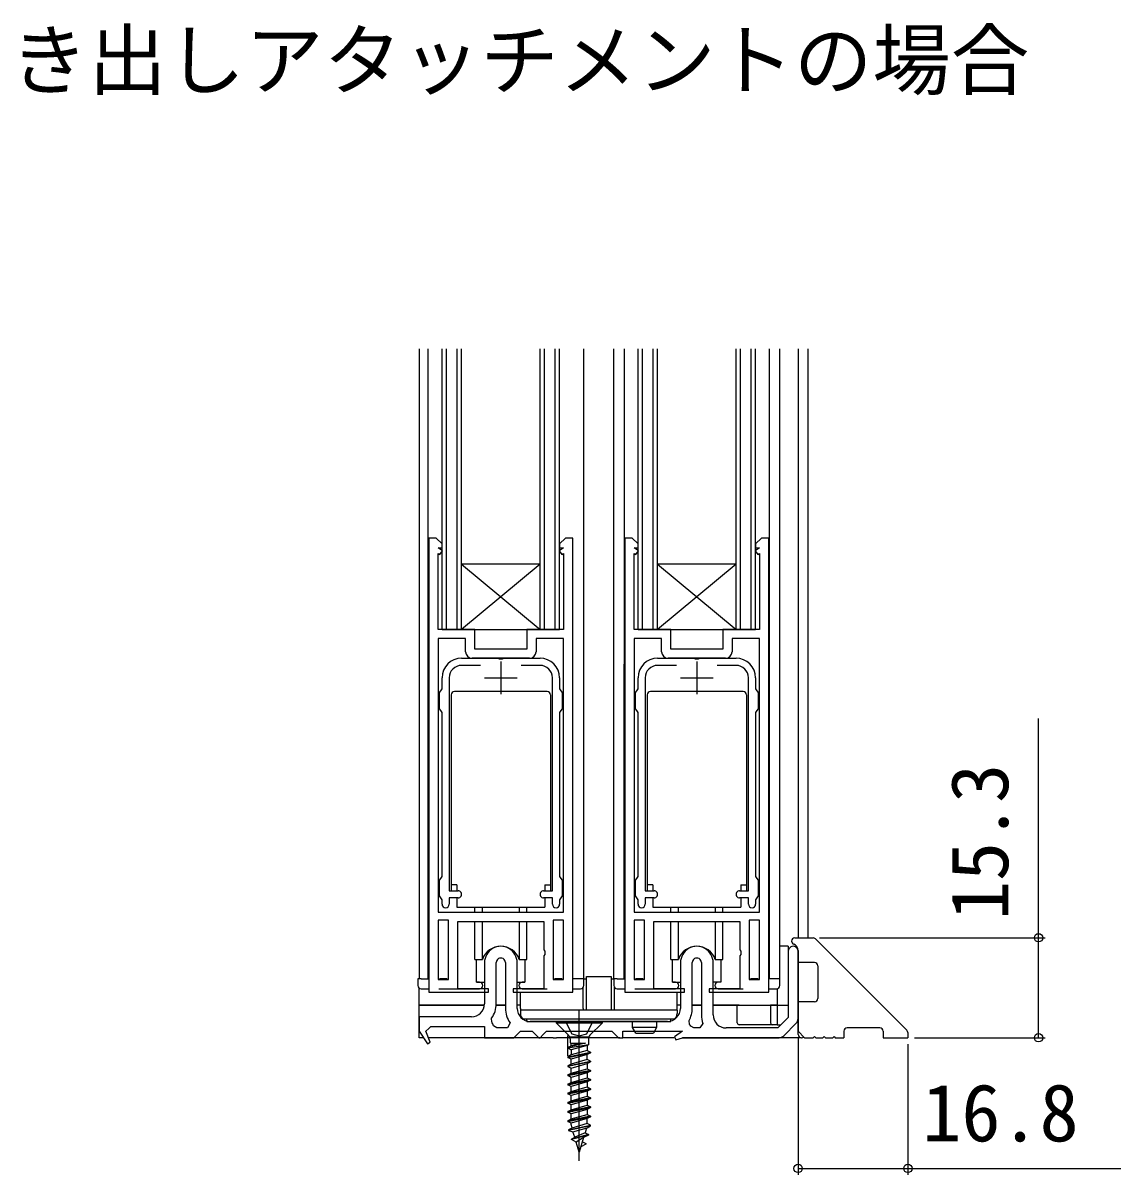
# Model space of a CAD drawing. Units: millimetres, scale not verified. Extents: x -525 to 525, y -780 to 776.
# Drawn here: x 80.4 to 248.4, y -283.7 to -107.4 of the extents above; entities that cross this region are included whole.
import ezdxf
from ezdxf.enums import TextEntityAlignment as Align

# ---------------------------------------------------------------- set-up
doc = ezdxf.new("R2010")
doc.units = ezdxf.units.MM
doc.header["$LTSCALE"] = 4
for name, color, linetype in [('0-1_USER1', 3, 'Continuous'), ('0-2_YKK_11', 7, 'Continuous'), ('0-4_YKK_12', 2, 'Continuous'), ('0-5_YKK_13', 4, 'Continuous'), ('0-7_YKK_D', 6, 'Continuous')]:
    doc.layers.add(name, color=color, linetype=linetype)
doc.styles.add('ＭＳ ゴシック', font='')
doc.styles.get('ＭＳ ゴシック').set_extended_font_data('MS Gothic')

msp = doc.modelspace()

# ---------------------------------------------------------------- linework, layer by layer
at = {"layer": '0-2_YKK_11'}
for p, q in [((150.387, -205.706), (147.5, -205.706)), ((157.9, -204.606), (149.1, -204.606)), ((153.5, -205.106), (153.5, -210.106)), ((159.5, -205.706), (156.613, -205.706)), ((180.387, -205.706), (177.5, -205.706)), ((187.9, -204.606), (179.1, -204.606)), ((183.5, -205.106), (183.5, -210.106)), ((189.5, -205.706), (186.613, -205.706)), ((151, -207.606), (156, -207.606)), ((181, -207.606), (186, -207.606)), ((199, -259.792), (199, -249.456)), ((151, -251.206), (151, -257.506)), ((152.8, -257.506), (152.8, -251.206)), ((154.2, -251.206), (154.2, -258.206)), ((156, -258.206), (156, -251.206)), ((181, -251.206), (181, -258.206)), ((182.8, -258.206), (182.8, -251.206)), ((184.2, -251.206), (184.2, -259.206)), ((186, -259.206), (186, -251.206)), ((152.099, -260.305), (152.092, -259.714)), ((179, -260.206), (158, -260.206)), ((182.383, -260.668), (182.308, -260.076)), ((196.793, -262.413), (198.707, -260.499))]:
    msp.add_line(p, q, dxfattribs=at)
for points in [[(142.5, -186.206), (142.5, -255.706), (143.5, -255.706), (151.6, -255.706), (151.6, -255.206), (146.9, -255.206), (146.9, -244.906), (160.1, -244.906), (160.1, -249.248), (160.22, -249.431), (160.22, -249.981), (160.1, -250.164), (160.1, -255.206), (155.4, -255.206), (155.4, -255.706), (163.5, -255.706), (164.5, -255.706), (164.5, -186.206), (163.4, -186.206), (162.5, -187.106), (162.5, -187.706), (163.1, -187.706), (162.447, -188.171), (162.853, -188.741), (163.1, -188.565), (163.1, -200.206), (157.5, -200.206), (157.5, -203.206), (149.5, -203.206), (149.5, -200.206), (143.9, -200.206), (143.9, -188.565), (144.147, -188.741), (144.553, -188.171), (143.9, -187.706), (144.5, -187.706), (144.5, -187.106), (143.6, -186.206)], [(172.5, -186.206), (172.5, -255.706), (173.5, -255.706), (181.6, -255.706), (181.6, -255.206), (176.9, -255.206), (176.9, -244.906), (190.1, -244.906), (190.1, -249.248), (190.22, -249.431), (190.22, -249.981), (190.1, -250.164), (190.1, -255.206), (185.4, -255.206), (185.4, -255.706), (193.5, -255.706), (194.5, -255.706), (194.5, -186.206), (193.4, -186.206), (192.5, -187.106), (192.5, -187.706), (193.1, -187.706), (192.447, -188.171), (192.853, -188.741), (193.1, -188.565), (193.1, -200.206), (187.5, -200.206), (187.5, -203.206), (179.5, -203.206), (179.5, -200.206), (173.9, -200.206), (173.9, -188.565), (174.147, -188.741), (174.553, -188.171), (173.9, -187.706), (174.5, -187.706), (174.5, -187.106), (173.6, -186.206)], [(143.9, -244.706), (143.9, -253.806), (145.5, -253.806), (145.5, -244.706)], [(163.1, -253.806), (163.1, -244.706), (161.5, -244.706), (161.5, -253.806)], [(173.9, -244.706), (173.9, -253.806), (175.5, -253.806), (175.5, -244.706)], [(193.1, -253.806), (193.1, -244.706), (191.5, -244.706), (191.5, -253.806)]]:
    msp.add_lwpolyline(points, close=True, dxfattribs=at)
for points in [[(143.9, -201.606), (143.9, -243.506), (163.1, -243.506), (163.1, -201.606), (158.9, -201.606), (158.9, -203.606)], [(148.1, -203.606), (148.1, -201.606), (143.9, -201.606)], [(173.9, -201.606), (173.9, -243.506), (193.1, -243.506), (193.1, -201.606), (188.9, -201.606), (188.9, -203.606)], [(178.1, -203.606), (178.1, -201.606), (173.9, -201.606)], [(147.5, -204.606), (153.042, -204.606), (153.225, -204.726), (153.775, -204.726), (153.958, -204.606), (159.5, -204.606)], [(177.5, -204.606), (183.042, -204.606), (183.225, -204.726), (183.775, -204.726), (183.958, -204.606), (189.5, -204.606)], [(144.5, -242.256), (144.5, -241.572), (144.3, -241.289), (144.1, -241.006), (144.1, -238.606), (144.3, -238.323), (144.5, -238.04), (144.5, -212.906), (144.3, -212.623), (144.1, -212.34), (144.1, -209.872), (144.3, -209.589), (144.5, -209.306), (144.5, -207.606)], [(145.6, -207.606), (145.6, -240.206), (146.95, -240.206)], [(160.05, -240.206), (161.4, -240.206), (161.4, -207.606)], [(162.5, -207.606), (162.5, -209.306), (162.7, -209.589), (162.9, -209.872), (162.9, -212.34), (162.7, -212.623), (162.5, -212.906), (162.5, -238.04), (162.7, -238.323), (162.9, -238.606), (162.9, -241.006), (162.7, -241.289), (162.5, -241.572), (162.5, -242.256)], [(174.5, -242.256), (174.5, -241.572), (174.3, -241.289), (174.1, -241.006), (174.1, -238.606), (174.3, -238.323), (174.5, -238.04), (174.5, -212.906), (174.3, -212.623), (174.1, -212.34), (174.1, -209.872), (174.3, -209.589), (174.5, -209.306), (174.5, -207.606)], [(175.6, -207.606), (175.6, -240.206), (176.95, -240.206)], [(190.05, -240.206), (191.4, -240.206), (191.4, -207.606)], [(192.5, -207.606), (192.5, -209.306), (192.7, -209.589), (192.9, -209.872), (192.9, -212.34), (192.7, -212.623), (192.5, -212.906), (192.5, -238.04), (192.7, -238.323), (192.9, -238.606), (192.9, -241.006), (192.7, -241.289), (192.5, -241.572), (192.5, -242.256)], [(146.95, -241.306), (145.6, -241.306), (145.6, -242.256)], [(161.4, -242.256), (161.4, -241.306), (160.05, -241.306)], [(176.95, -241.306), (175.6, -241.306), (175.6, -242.256)], [(191.4, -242.256), (191.4, -241.306), (190.05, -241.306)], [(197.5, -249.456), (197.5, -259.585), (195.879, -261.206), (188, -261.206)], [(149, -259.506), (141, -259.506), (141, -261.706), (142.254, -263.613), (142.69, -263.383), (142, -261.706), (142.006, -261.706), (142.502, -261.269), (142.8, -261.006), (151, -261.006), (151, -262.706), (155.5, -262.706), (156, -262.206), (156.5, -261.706), (158.3, -261.706), (158.8, -262.206), (159.3, -262.706), (159.5, -262.706), (160, -262.206), (160.5, -261.706), (170.5, -261.706), (171, -262.206), (171.5, -262.706), (172.2, -262.706), (172.2, -261.706), (181.3, -261.706), (180.073, -262.575), (180.282, -263.007), (181.3, -262.706), (196.086, -262.706)], [(154.908, -260.415), (154.501, -261.206), (152.869, -261.206), (152.395, -260.866)], [(184.439, -260.532), (183.97, -261.206), (183.032, -261.206), (182.599, -260.956)]]:
    msp.add_lwpolyline(points, dxfattribs=at)
for centre, radius, start, end in [((149.1, -203.606), 1, 180.00001, 269.99999), ((157.9, -203.606), 1, 270.00001, 359.99999), ((179.1, -203.606), 1, 180.00001, 269.99999), ((187.9, -203.606), 1, 270.00001, 359.99999), ((147.5, -207.606), 3, 90.00001, 179.99999), ((147.5, -207.606), 1.9, 90.00001, 179.99999), ((159.5, -207.606), 3, 0.00001, 89.99999), ((159.5, -207.606), 1.9, 0.00001, 89.99999), ((177.5, -207.606), 3, 90.00001, 179.99999), ((177.5, -207.606), 1.9, 90.00001, 179.99999), ((189.5, -207.606), 3, 0.00001, 89.99999), ((189.5, -207.606), 1.9, 0.00001, 89.99999), ((146.95, -240.756), 0.55, 269.99999, 90.00001), ((160.05, -240.756), 0.55, 89.99999, 270.00001), ((176.95, -240.756), 0.55, 269.99999, 90.00001), ((190.05, -240.756), 0.55, 89.99999, 270.00001), ((145.05, -242.256), 0.55, 180.00001, 269.99999), ((145.05, -242.256), 0.55, 270.00001, 359.99999), ((161.95, -242.256), 0.55, 180.00001, 269.99999), ((161.95, -242.256), 0.55, 270.00001, 359.99999), ((175.05, -242.256), 0.55, 180.00001, 269.99999), ((175.05, -242.256), 0.55, 270.00001, 359.99999), ((191.95, -242.256), 0.55, 180.00001, 269.99999), ((191.95, -242.256), 0.55, 270.00001, 359.99999), ((153.5, -251.206), 2.5, 359.99999, 180.00001), ((183.5, -251.206), 2.5, 359.99999, 180.00001), ((198.25, -249.456), 0.75, 359.99999, 180.00001), ((153.5, -251.206), 0.7, 359.99999, 180.00001), ((183.5, -251.206), 0.7, 359.99999, 180.00001), ((149, -257.506), 2, 270.00001, 359.99999), ((149, -257.506), 3.8, 324.46721, 359.99999), ((158, -258.206), 3.8, 179.99998, 215.54875), ((158, -258.206), 2, 180.00001, 269.99999), ((179, -258.206), 2, 270.00001, 359.99999), ((179, -258.206), 3.8, 330.5264, 359.99998), ((188, -259.206), 3.8, 179.99999, 200.4162), ((188, -259.206), 2, 180.00001, 269.99999), ((150.5, -261.506), 2, 18.66298, 36.89788), ((181.3, -261.706), 1.5, 30.00006, 43.80072), ((198, -259.792), 1, 315.00003, 0.00002), ((196.086, -261.706), 1, 269.99998, 314.99997)]:
    msp.add_arc(centre, radius, start, end, dxfattribs=at)
at = {"layer": '0-4_YKK_12'}
for p, q in [((141, -157.235), (141, -253.706)), ((142.4, -253.706), (142.4, -157.235)), ((144.5, -200.206), (144.5, -157.23)), ((145.2, -200.206), (145.2, -157.23)), ((146.8, -200.206), (146.8, -157.23)), ((147.5, -200.206), (147.5, -157.23)), ((159.5, -200.206), (159.5, -157.23)), ((160.2, -200.206), (160.2, -157.23)), ((161.8, -200.206), (161.8, -157.23)), ((162.5, -200.206), (162.5, -157.23)), ((166.2, -253.706), (166.2, -157.235)), ((170.799, -253.706), (170.799, -157.235)), ((172.385, -253.706), (172.422, -157.235)), ((174.5, -200.206), (174.5, -157.23)), ((175.2, -200.206), (175.2, -157.23)), ((176.8, -200.206), (176.8, -157.23)), ((177.5, -200.206), (177.5, -157.23)), ((189.5, -200.206), (189.5, -157.23)), ((190.2, -200.206), (190.2, -157.23)), ((191.8, -200.206), (191.8, -157.23)), ((192.5, -200.206), (192.5, -157.23)), ((194.626, -253.706), (194.626, -157.235)), ((196.199, -253.706), (196.199, -157.235)), ((199, -157.235), (199, -247.411)), ((200.5, -157.235), (200.5, -247.411)), ((159.5, -190.206), (147.5, -200.206)), ((189.5, -190.206), (177.5, -200.206)), ((144.5, -200.206), (162.5, -200.206)), ((174.5, -200.206), (192.5, -200.206)), ((199, -249.325), (199, -257.706)), ((166.2, -253.706), (166.6, -253.706)), ((170.4, -253.706), (170.8, -253.706)), ((141, -257.706), (141, -255.106)), ((149.8, -254.206), (151, -254.206)), ((156, -254.206), (157.2, -254.206)), ((179.8, -254.206), (181, -254.206)), ((187.2, -254.206), (186, -254.206)), ((141, -257.706), (151, -257.706)), ((152.8, -257.706), (154.2, -257.706)), ((182.8, -257.706), (184.2, -257.706)), ((186, -257.706), (197.5, -257.706))]:
    msp.add_line(p, q, dxfattribs=at)
for points in [[(159.5, -190.206), (147.5, -190.206), (159.5, -200.206)], [(189.5, -190.206), (177.5, -190.206), (189.5, -200.206)]]:
    msp.add_lwpolyline(points, dxfattribs=at)
at = {"layer": '0-5_YKK_13'}
for p, q in [((160.6, -209.706), (146.4, -209.706)), ((190.6, -209.706), (176.4, -209.706)), ((145.9, -210.206), (145.9, -240.206)), ((161.1, -210.206), (161.1, -240.206)), ((175.9, -210.206), (175.9, -240.206)), ((191.1, -210.206), (191.1, -240.206)), ((146.75, -239.306), (145.9, -239.306)), ((146.75, -239.306), (146.75, -240.206)), ((160.25, -239.306), (161.1, -239.306)), ((160.25, -239.306), (160.25, -240.206)), ((176.75, -239.306), (175.9, -239.306)), ((176.75, -239.306), (176.75, -240.206)), ((190.25, -239.306), (191.1, -239.306)), ((190.25, -239.306), (190.25, -240.206)), ((160.25, -241.306), (160.25, -242.706)), ((190.25, -241.306), (190.25, -242.706)), ((149.5, -243.506), (149.5, -242.706)), ((150.672, -243.506), (150.672, -242.706)), ((156.328, -242.706), (156.328, -243.506)), ((157.5, -243.506), (157.5, -242.706)), ((179.5, -243.506), (179.5, -242.706)), ((180.672, -243.506), (180.672, -242.706)), ((186.328, -242.706), (186.328, -243.506)), ((187.5, -243.506), (187.5, -242.706)), ((149.5, -250.706), (149.5, -244.906)), ((150.672, -250.706), (150.672, -244.906)), ((156.328, -244.906), (156.328, -250.706)), ((157.5, -250.706), (157.5, -244.906)), ((179.5, -250.706), (179.5, -244.906)), ((180.672, -250.706), (180.672, -244.906)), ((186.328, -244.906), (186.328, -250.706)), ((187.5, -250.706), (187.5, -244.906)), ((198.5, -247.411), (201.293, -247.411)), ((201.646, -247.557), (215.654, -261.565)), ((197.5, -248.706), (196.3, -248.706)), ((197.5, -248.706), (197.5, -249.456)), ((199, -249.325), (199, -251.211)), ((149.5, -250.706), (150.672, -250.706)), ((156.328, -250.706), (157.5, -250.706)), ((157.2, -250.706), (157.2, -254.206)), ((179.5, -250.706), (180.672, -250.706)), ((186.328, -250.706), (187.5, -250.706)), ((187.2, -250.706), (187.2, -254.206)), ((201.5, -251.211), (199, -251.211)), ((202, -251.711), (202, -256.711)), ((140.8, -253.706), (140.8, -254.706)), ((141.3, -253.706), (140.8, -253.706)), ((141.3, -253.706), (142.5, -253.706)), ((144.1, -253.706), (145.3, -253.706)), ((162.9, -253.706), (161.7, -253.706)), ((166.6, -253.306), (170.4, -253.306)), ((166.6, -258.209), (166.6, -253.306)), ((170.4, -253.306), (170.4, -258.209)), ((170.8, -253.706), (170.8, -254.706)), ((171.3, -253.706), (170.8, -253.706)), ((171.3, -253.706), (172.5, -253.706)), ((192.9, -253.706), (191.7, -253.706)), ((141.3, -255.206), (142.5, -255.206)), ((144, -255.206), (150.225, -255.206)), ((157.2, -254.206), (156.775, -254.206)), ((156.775, -255.206), (159.3, -255.206)), ((164.5, -255.206), (165.7, -255.206)), ((166.1, -258.209), (166.1, -255.006)), ((170.9, -258.209), (170.9, -255.001)), ((171.3, -255.206), (172.5, -255.206)), ((174, -255.206), (180.225, -255.206)), ((187.2, -254.206), (186.775, -254.206)), ((186.775, -255.206), (189.3, -255.206)), ((194.5, -255.206), (195.7, -255.206)), ((156.5, -258.209), (156.5, -255.706)), ((180.5, -258.209), (180.5, -255.706)), ((199, -257.211), (199, -261.711)), ((201.5, -257.211), (199, -257.211)), ((141, -262.706), (141, -257.706)), ((151, -257.706), (141, -257.706)), ((154.2, -257.706), (152.795, -257.706)), ((156.5, -257.706), (156, -257.706)), ((156.5, -258.209), (156.5, -258.506)), ((156.5, -258.506), (156.5, -259.006)), ((180.5, -258.506), (156.5, -258.506)), ((165.5, -281.553), (165.5, -258.418)), ((166.1, -258.209), (166.1, -258.506)), ((166.6, -258.506), (166.6, -258.209)), ((170.4, -258.209), (170.4, -258.506)), ((170.9, -258.506), (170.9, -258.209)), ((181, -257.706), (180.5, -257.706)), ((180.5, -258.506), (180.5, -258.209)), ((180.5, -258.506), (180.5, -259.006)), ((184.2, -257.706), (182.8, -257.706)), ((189.4, -257.706), (186, -257.706)), ((190, -257.706), (189.7, -257.706)), ((190, -257.706), (194.8, -257.706)), ((194.8, -257.706), (194.8, -260.406)), ((195.8, -257.706), (194.8, -257.706)), ((157.5, -260.206), (157.5, -259.806)), ((157.5, -259.806), (179.5, -259.806)), ((162, -260.456), (163.866, -262.322)), ((167.134, -262.322), (169, -260.456)), ((173.65, -261.14), (173.65, -260.206)), ((177.35, -260.206), (177.35, -261.14)), ((180, -259.872), (180, -259.806)), ((195.8, -260.706), (189.92, -260.706)), ((196.3, -260.706), (196.379, -260.706)), ((199, -262.204), (199, -259.792)), ((141.658, -262.706), (141, -262.706)), ((161.5, -262.706), (142.412, -262.706)), ((161.5, -262.706), (162, -262.706)), ((171.7, -262.706), (162, -262.706)), ((163.75, -265.5), (163.75, -262.371)), ((164.1, -262.556), (166.9, -262.556)), ((171.7, -262.706), (172.2, -262.706)), ((180.005, -262.706), (172.2, -262.706)), ((174.15, -262.006), (173.65, -261.14)), ((177.35, -261.14), (173.65, -261.14)), ((174.15, -262.006), (176.85, -262.006)), ((177.35, -261.14), (176.85, -262.006)), ((187.5, -262.706), (181.3, -262.706)), ((199.453, -262.706), (187.5, -262.706)), ((199, -261.711), (200, -262.711)), ((200, -262.711), (201.3, -262.711)), ((201.7, -262.711), (202.8, -262.711)), ((203.2, -262.711), (204.3, -262.711)), ((204.7, -262.711), (206, -262.711)), ((206, -261.711), (206, -262.711)), ((211.5, -261.211), (206.5, -261.211)), ((212, -261.711), (212, -262.711)), ((212, -262.711), (215.8, -262.711)), ((215.8, -261.918), (215.8, -262.711)), ((166.9, -263.788), (163.786, -264.325)), ((165.622, -263.556), (164.26, -263.941)), ((166.74, -263.872), (164.26, -264.572)), ((163.75, -265.606), (163.75, -265.706)), ((166.74, -264.641), (164.26, -265.341)), ((164.26, -266.741), (164.26, -265.972)), ((163.75, -267.006), (163.75, -267.106)), ((164.26, -268.141), (164.26, -267.372)), ((163.75, -268.406), (163.75, -268.506)), ((164.26, -269.541), (164.26, -268.772)), ((163.75, -269.806), (163.75, -269.906)), ((163.75, -271.206), (163.75, -271.306)), ((164.26, -270.941), (164.26, -270.172)), ((163.75, -272.606), (163.75, -272.706)), ((164.26, -272.341), (164.26, -271.572)), ((164.26, -273.741), (164.26, -272.972)), ((163.75, -274.006), (163.75, -274.106)), ((164.26, -275.141), (164.26, -274.372)), ((163.75, -275.406), (163.75, -275.506)), ((163.869, -276.806), (167.25, -276.106)), ((167.25, -276.206), (163.869, -276.906)), ((164.26, -276.031), (164.26, -275.772)), ((166.74, -275.841), (164.379, -276.541)), ((166.917, -277.506), (164.297, -278.206)), ((166.917, -277.606), (164.297, -278.306)), ((166.407, -277.241), (164.807, -277.941)), ((166.177, -277.991), (165.037, -278.691))]:
    msp.add_line(p, q, dxfattribs=at)
for points in [[(146.75, -241.306), (146.75, -242.706), (160.25, -242.706)], [(176.75, -241.306), (176.75, -242.706), (190.25, -242.706)], [(150.225, -254.206), (149.8, -254.206), (149.8, -250.706)], [(180.225, -254.206), (179.8, -254.206), (179.8, -250.706)], [(145.3, -253.706), (145, -253.706), (144.1, -253.706)], [(166.2, -254.706), (166.2, -253.706), (164.5, -253.706)], [(175.3, -253.706), (175, -253.706), (174.1, -253.706)], [(196.2, -254.706), (196.2, -253.706), (194.5, -253.706)], [(159.3, -255.206), (160.3, -255.206), (160.598, -255.206)], [(189.3, -255.206), (190.3, -255.206), (190.598, -255.206)], [(195.8, -255.197), (195.8, -260.706), (196.3, -260.706)], [(189.7, -260.406), (189.7, -257.706), (189.4, -257.706)], [(157, -259.872), (157, -259.806), (180, -259.806)], [(157.5, -260.206), (179.5, -260.206), (179.5, -259.806)], [(163.4, -260.206), (164.355, -262.121), (165.5, -262.407), (166.645, -262.121), (167.6, -260.206)], [(201.3, -262.711), (201.5, -262.511), (201.7, -262.711)], [(202.8, -262.711), (203, -262.511), (203.2, -262.711)], [(204.3, -262.711), (204.5, -262.511), (204.7, -262.711)], [(166.9, -262.887), (166.9, -263.788), (166.74, -263.872), (166.74, -264.641), (167.25, -264.906), (167.25, -265.006), (166.74, -265.272), (164.26, -265.972), (163.75, -265.706), (167.25, -265.006)], [(163.855, -264.152), (163.786, -264.325), (164.26, -264.572), (164.26, -265.341), (163.75, -265.606), (167.25, -264.906)], [(164.1, -262.887), (164.1, -263.464), (164.26, -263.556), (166.44, -263.556), (163.855, -264.152), (164.26, -263.941), (164.26, -263.556)], [(166.74, -266.041), (164.26, -266.741), (163.75, -267.006), (167.25, -266.306), (167.25, -266.406), (163.75, -267.106), (164.26, -267.372), (166.74, -266.672), (167.25, -266.406)], [(167.25, -266.306), (166.74, -266.041), (166.74, -265.272)], [(166.74, -266.672), (166.74, -267.441), (167.25, -267.706), (167.25, -267.806), (166.74, -268.072), (164.26, -268.772), (163.75, -268.506), (167.25, -267.806)], [(167.25, -267.706), (163.75, -268.406), (164.26, -268.141), (166.74, -267.441)], [(166.74, -268.072), (166.74, -268.841), (167.25, -269.106), (167.25, -269.206), (166.74, -269.472), (164.26, -270.172), (163.75, -269.906), (167.25, -269.206)], [(167.25, -269.106), (163.75, -269.806), (164.26, -269.541), (166.74, -268.841)], [(166.74, -269.472), (166.74, -270.241), (167.25, -270.506), (167.25, -270.606), (166.74, -270.872), (164.26, -271.572), (163.75, -271.306), (167.25, -270.606)], [(167.25, -270.506), (163.75, -271.206), (164.26, -270.941), (166.74, -270.241)], [(166.74, -270.872), (166.74, -271.641), (167.25, -271.906), (167.25, -272.006), (166.74, -272.272), (164.26, -272.972), (163.75, -272.706), (167.25, -272.006)], [(167.25, -271.906), (163.75, -272.606), (164.26, -272.341), (166.74, -271.641)], [(166.74, -272.272), (166.74, -273.041), (167.25, -273.306), (167.25, -273.406), (166.74, -273.672), (164.26, -274.372), (163.75, -274.106), (167.25, -273.406)], [(167.25, -273.306), (163.75, -274.006), (164.26, -273.741), (166.74, -273.041)], [(166.74, -273.672), (166.74, -274.441), (167.25, -274.706), (167.25, -274.806), (166.74, -275.072), (164.26, -275.772), (163.75, -275.506), (167.25, -274.806)], [(167.25, -274.706), (163.75, -275.406), (164.26, -275.141), (166.74, -274.441)], [(166.632, -276.502), (166.407, -277.241), (166.917, -277.506), (166.917, -277.606), (166.177, -277.991), (165.5, -280.206), (165.037, -278.691), (164.297, -278.306), (164.297, -278.206), (164.807, -277.941), (164.547, -277.09), (166.74, -276.472), (167.25, -276.206), (167.25, -276.106), (166.74, -275.841), (166.74, -275.072)], [(164.295, -276.265), (164.379, -276.541), (163.869, -276.806), (163.869, -276.906), (164.547, -277.09)], [(165.979, -278.641), (166.489, -278.906), (166.489, -279.006), (165.749, -279.391)]]:
    msp.add_lwpolyline(points, dxfattribs=at)
msp.add_lwpolyline([(162, -260.456), (162, -260.206), (169, -260.206), (169, -260.456)], close=True, dxfattribs=at)
for centre, radius, start, end in [((146.4, -210.206), 0.5, 90, 180), ((160.6, -210.206), 0.5, 0, 90), ((176.4, -210.206), 0.5, 90, 180), ((190.6, -210.206), 0.5, 0, 90), ((198.5, -247.911), 0.5, 90, 180), ((198.5, -247.911), 0.5, 180, 250.52878), ((198, -249.325), 1, 0, 70.52878), ((201.293, -247.911), 0.5, 45, 90), ((153.5, -251.706), 3, 19.47122, 160.52878), ((183.5, -251.706), 3, 19.47122, 160.52878), ((196.3, -249.206), 0.5, 90, 101.60601), ((201.5, -251.711), 0.5, 0, 90), ((141.3, -254.706), 0.5, 180, 270), ((150.225, -254.706), 0.5, 270, 90), ((156.775, -254.706), 0.5, 90, 270), ((165.7, -254.706), 0.5, 270, 0), ((171.3, -254.706), 0.5, 180, 270), ((180.225, -254.706), 0.5, 270, 90), ((186.775, -254.706), 0.5, 90, 270), ((195.7, -254.706), 0.5, 270, 0), ((201.5, -256.711), 0.5, 270, 0), ((157.5, -259.006), 1, 180, 240), ((179.5, -259.006), 1, 300, 0), ((190, -260.406), 0.3, 180, 270), ((195.1, -260.406), 0.3, 180, 270), ((163.3, -262.887), 0.8, 0, 44.99999), ((167.7, -262.887), 0.8, 134.99999, 179.99998), ((199.5, -262.204), 0.5, 180, 275.33842), ((199.453, -261.706), 1, 270, 275.33842), ((199.453, -261.706), 1, 275.33842, 296.08338), ((206.5, -261.711), 0.5, 90, 180), ((211.5, -261.711), 0.5, 0, 90), ((215.3, -261.918), 0.5, 0, 45), ((165.06, -276.031), 0.8, 179.99998, 196.99998)]:
    msp.add_arc(centre, radius, start, end, dxfattribs=at)
at = {"layer": '0-7_YKK_D'}
for p, q in [((202.293, -247.411), (236.8, -247.411)), ((199, -262.711), (199, -283.711)), ((216.8, -262.711), (236.8, -262.711)), ((215.8, -263.711), (215.8, -283.711))]:
    msp.add_line(p, q, dxfattribs=at)
for points in [[(235.8, -262.711), (235.8, -247.411), (235.8, -213.861)], [(199, -282.711), (215.8, -282.711), (248.418, -282.711)]]:
    msp.add_lwpolyline(points, dxfattribs=at)
for centre in [(235.8, -247.411), (235.8, -262.711), (199, -282.711), (215.8, -282.711)]:
    msp.add_circle(centre, 0.637, dxfattribs=at)

# ---------------------------------------------------------------- texts
at = {"layer": '0-1_USER1', "style": 'ＭＳ ゴシック'}
msp.add_text('●掃き出しアタッチメントの場合', height=8.798, dxfattribs=at).set_placement((54.364, -120.082), align=Align.BOTTOM_LEFT)
at = {"layer": '0-7_YKK_D', "style": 'ＭＳ ゴシック'}
msp.add_text('15.3', height=8.798, rotation=90, dxfattribs=at).set_placement((233.8, -244.702), align=Align.BOTTOM_LEFT)
msp.add_text('16.8', height=8.798, dxfattribs=at).set_placement((218.009, -281.211), align=Align.BOTTOM_LEFT)

doc.saveas('drawing.dxf')
